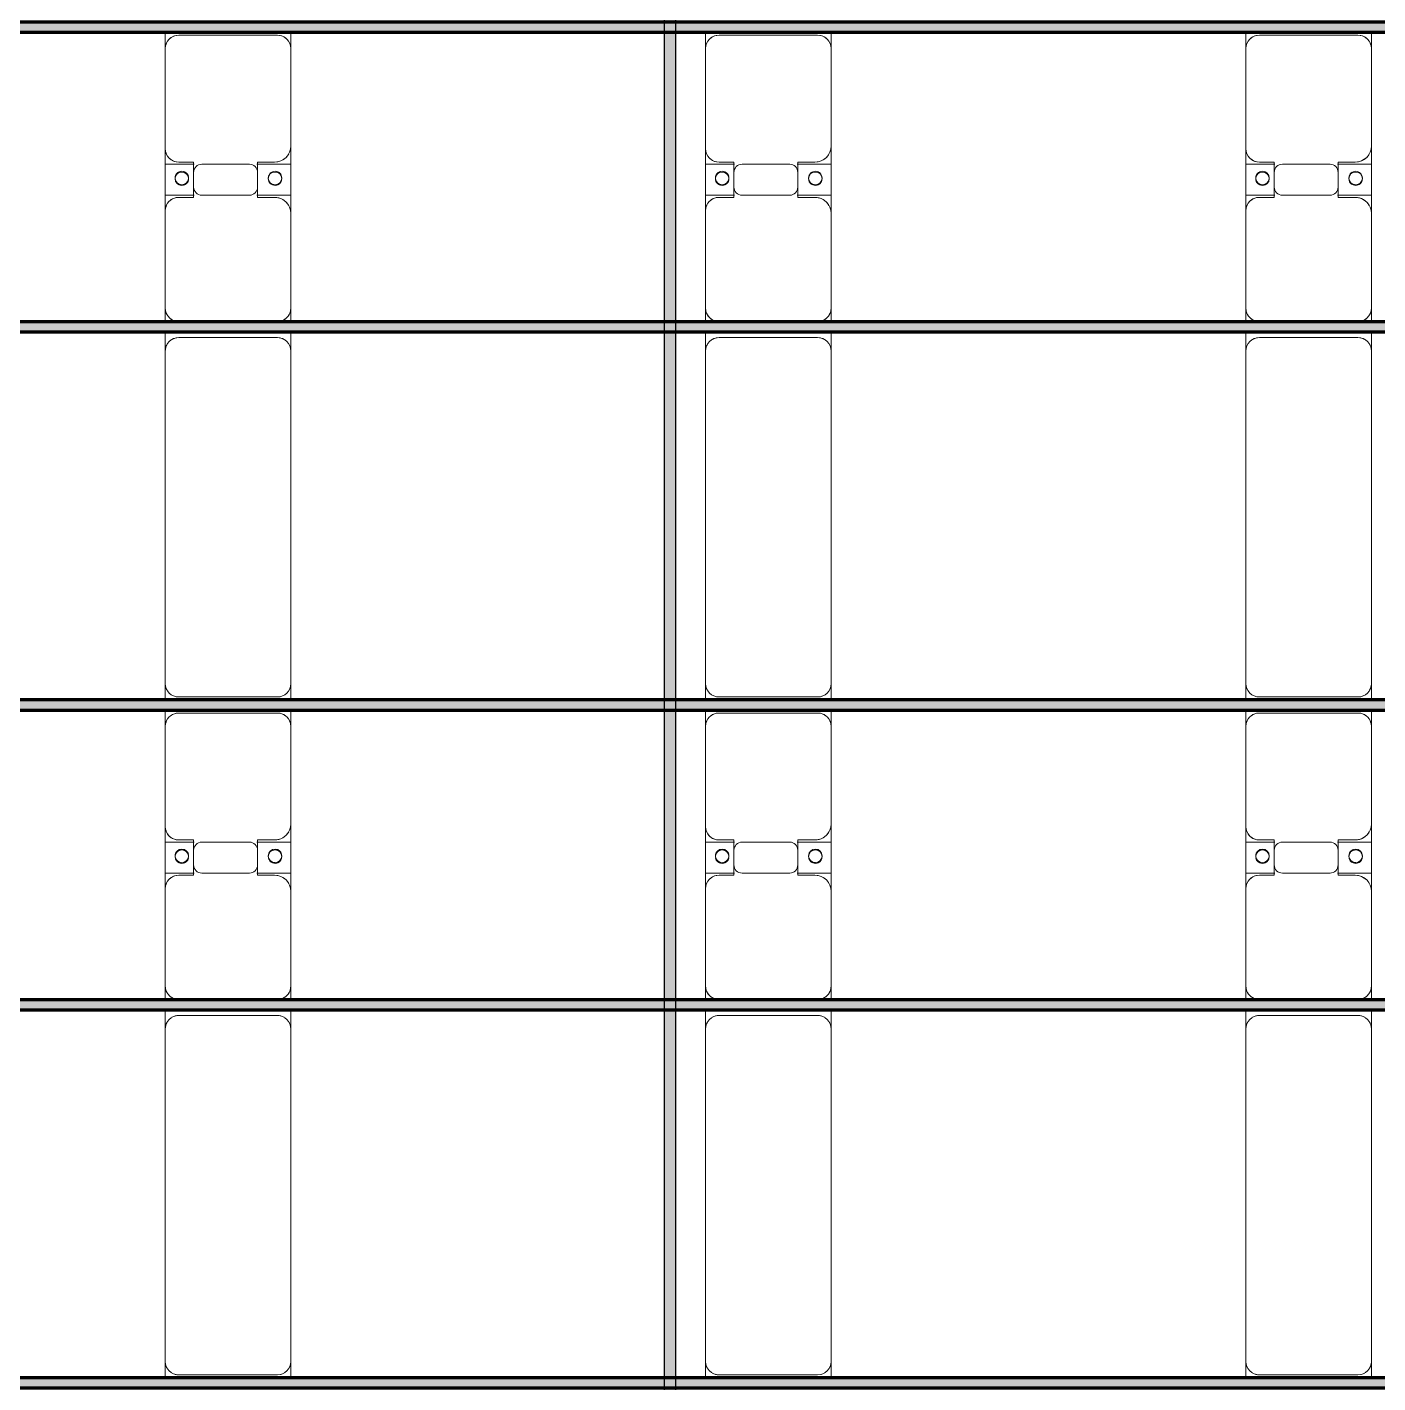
# Model space of a CAD drawing. Header units: millimetres. Extents: x -291190 to 146725, y 19759 to 185158.
# Drawn here: x 20077 to 25077, y 96953 to 101973 of the extents above; entities that cross this region are included whole.
import ezdxf

# ---------------------------------------------------------------- set-up
doc = ezdxf.new("R2010")
doc.units = ezdxf.units.MM
doc.layers.add('A-GENM', color=13, linetype='Continuous', lineweight=9)
doc.layers.add('S-BEAM', color=12, linetype='Continuous', lineweight=9)

# ---------------------------------------------------------------- blocks, each defined once
blk = doc.blocks.new('Dai phao do pin - DẢI PHAO ĐỠ PIN-V6-KHUNG KẾT CẤU BÈ PIN 4')
at = {"layer": 'A-GENM', "color": 7}
for p, q in [((53419.9, 241.6), (53479.7, 241.6)), ((53419.9, 241.6), (53479.7, 241.6)), ((53839.7, 241.6), (53479.7, 241.6)), ((53839.7, 241.6), (54022.2, 241.6)), ((54022.2, 241.6), (53839.7, 241.6)), ((53907.8, 241.6), (54090.3, 241.6)), ((53907.8, 116.2), (53907.8, 241.6)), ((54090.3, 241.6), (53907.8, 241.6)), ((54022.2, 241.6), (54022.2, 116.2)), ((54440.3, 241.6), (54090.3, 241.6)), ((54440.3, 241.6), (54489.9, 241.6)), ((54440.3, 241.6), (54489.9, 241.6)), ((54529.9, 241.6), (54599.7, 241.6)), ((54529.9, 241.6), (54599.7, 241.6)), ((55830.3, 241.6), (54599.7, 241.6)), ((55830.3, 241.6), (55889.9, 241.6)), ((55830.3, 241.6), (55889.9, 241.6)), ((55929.9, 241.6), (55989.7, 241.6)), ((55929.9, 241.6), (55989.7, 241.6)), ((56349.7, 241.6), (55989.7, 241.6)), ((56349.7, 241.6), (56532.2, 241.6)), ((56532.2, 241.6), (56349.7, 241.6)), ((56417.8, 241.6), (56600.3, 241.6)), ((56417.8, 116.2), (56417.8, 241.6)), ((56600.3, 241.6), (56417.8, 241.6)), ((56532.2, 241.6), (56532.2, 116.2)), ((56950.3, 241.6), (56600.3, 241.6)), ((56950.3, 241.6), (56999.9, 241.6)), ((56950.3, 241.6), (56999.9, 241.6)), ((57039.9, 241.6), (57109.7, 241.6)), ((57039.9, 241.6), (57109.7, 241.6)), ((58340.3, 241.6), (57109.7, 241.6)), ((58340.3, 241.6), (58399.9, 241.6)), ((58340.3, 241.6), (58399.9, 241.6)), ((53429.7, 191.6), (53429.7, -173.4)), ((53899.7, 118.2), (53899.7, 181.6)), ((54030.3, 181.6), (54030.3, 118.2)), ((54549.7, 191.6), (54549.7, -173.4)), ((55880.3, -173.4), (55880.3, 191.6)), ((55939.7, 191.6), (55939.7, -173.4)), ((56409.7, 118.2), (56409.7, 181.6)), ((56540.3, 181.6), (56540.3, 118.2)), ((57059.7, 191.6), (57059.7, -173.4)), ((58390.3, -173.4), (58390.3, 191.6)), ((53992.2, 118.2), (53899.7, 118.2)), ((54030.3, 118.2), (53937.8, 118.2)), ((56502.2, 118.2), (56409.7, 118.2)), ((56540.3, 118.2), (56447.8, 118.2)), ((53907.8, 88.2), (53907.8, -88.2)), ((54022.2, -88.2), (54022.2, 88.2)), ((56417.8, 88.2), (56417.8, -88.2)), ((56532.2, -88.2), (56532.2, 88.2)), ((53899.7, -173.4), (53899.7, -118.2)), ((53899.7, -118.2), (53992.2, -118.2)), ((53907.8, -223.4), (53907.8, -116.2)), ((53937.8, -118.2), (54030.3, -118.2)), ((54022.2, -116.2), (54022.2, -223.4)), ((54030.3, -118.2), (54030.3, -173.4)), ((56409.7, -173.4), (56409.7, -118.2)), ((56409.7, -118.2), (56502.2, -118.2)), ((56417.8, -223.4), (56417.8, -116.2)), ((56447.8, -118.2), (56540.3, -118.2)), ((56532.2, -116.2), (56532.2, -223.4)), ((56540.3, -118.2), (56540.3, -173.4)), ((53907.8, -169.2), (53907.8, -202)), ((56417.8, -169.2), (56417.8, -202)), ((53479.7, -223.4), (53419.9, -223.4)), ((53479.7, -223.4), (53419.9, -223.4)), ((53479.7, -223.4), (53849.7, -223.4)), ((54022.2, -223.4), (53849.7, -223.4)), ((53849.7, -223.4), (54022.2, -223.4)), ((54080.3, -223.4), (53907.8, -223.4)), ((53907.8, -223.4), (54080.3, -223.4)), ((54080.3, -223.4), (54440.3, -223.4)), ((54489.9, -223.4), (54440.3, -223.4)), ((54489.9, -223.4), (54440.3, -223.4)), ((54599.7, -223.4), (54529.9, -223.4)), ((54599.7, -223.4), (54529.9, -223.4)), ((54599.7, -223.4), (55830.3, -223.4)), ((55889.9, -223.4), (55830.3, -223.4)), ((55889.9, -223.4), (55830.3, -223.4)), ((55989.7, -223.4), (55929.9, -223.4)), ((55989.7, -223.4), (55929.9, -223.4)), ((55989.7, -223.4), (56359.7, -223.4)), ((56532.2, -223.4), (56359.7, -223.4)), ((56359.7, -223.4), (56532.2, -223.4)), ((56590.3, -223.4), (56417.8, -223.4)), ((56417.8, -223.4), (56590.3, -223.4)), ((56590.3, -223.4), (56950.3, -223.4)), ((56999.9, -223.4), (56950.3, -223.4)), ((56999.9, -223.4), (56950.3, -223.4)), ((57109.7, -223.4), (57039.9, -223.4)), ((57109.7, -223.4), (57039.9, -223.4)), ((57109.7, -223.4), (58340.3, -223.4)), ((58399.9, -223.4), (58340.3, -223.4)), ((58399.9, -223.4), (58340.3, -223.4))]:
    blk.add_line(p, q, dxfattribs=at)
for centre, radius, start, end in [((53479.7, 191.6), 50, 90, 180), ((53479.7, 191.6), 50, 105, 180), ((53839.7, 181.6), 60, 360, 90), ((53839.7, 181.6), 60, 45, 60), ((53839.7, 181.6), 60, 360, 60), ((53839.7, 181.6), 60, 45, 60), ((53958.6, 183.2), 25, 0, 180), ((53958.6, 183.2), 25, 360, 165), ((53961.4, 183.2), 25, 0, 180), ((53961.4, 183.2), 25, 90, 180), ((53961.4, 183.2), 25, 15, 75), ((54090.3, 181.6), 60, 90, 180), ((54090.3, 181.6), 60, 120, 180), ((54440.3, 191.6), 50, 15, 90), ((54440.3, 191.6), 50, 15, 75), ((54599.7, 191.6), 50, 90, 180), ((54599.7, 191.6), 50, 150, 180), ((54599.7, 191.6), 50, 105, 120), ((55830.3, 191.6), 50, 360, 90), ((55830.3, 191.6), 50, 60, 90), ((55830.3, 191.6), 50, 15, 30), ((55989.7, 191.6), 50, 90, 180), ((55989.7, 191.6), 50, 105, 180), ((56349.7, 181.6), 60, 360, 90), ((56349.7, 181.6), 60, 45, 60), ((56349.7, 181.6), 60, 360, 60), ((56349.7, 181.6), 60, 45, 60), ((56468.6, 183.2), 25, 0, 180), ((56468.6, 183.2), 25, 360, 165), ((56471.4, 183.2), 25, 0, 180), ((56471.4, 183.2), 25, 90, 180), ((56471.4, 183.2), 25, 15, 75), ((56600.3, 181.6), 60, 90, 180), ((56600.3, 181.6), 60, 120, 180), ((56950.3, 191.6), 50, 15, 90), ((56950.3, 191.6), 50, 15, 75), ((57109.7, 191.6), 50, 90, 180), ((57109.7, 191.6), 50, 150, 180), ((57109.7, 191.6), 50, 105, 120), ((58340.3, 191.6), 50, 360, 90), ((58340.3, 191.6), 50, 60, 90), ((58340.3, 191.6), 50, 15, 30), ((53958.6, 183.2), 25, 180, 0), ((53961.4, 183.2), 25, 180, 0), ((53961.4, 183.2), 25, 180, 270), ((53958.6, 183.2), 25, 210, 255), ((53958.6, 183.2), 25, 270, 360), ((53961.4, 183.2), 25, 285, 330), ((56468.6, 183.2), 25, 180, 0), ((56471.4, 183.2), 25, 180, 0), ((56471.4, 183.2), 25, 180, 270), ((56468.6, 183.2), 25, 210, 255), ((56468.6, 183.2), 25, 270, 360), ((56471.4, 183.2), 25, 285, 330), ((53937.8, 88.2), 30, 90, 180), ((53992.2, 88.2), 30, 360, 90), ((56447.8, 88.2), 30, 90, 180), ((56502.2, 88.2), 30, 360, 90), ((53937.8, -88.2), 30, 180, 270), ((53992.2, -88.2), 30, 270, 360), ((56447.8, -88.2), 30, 180, 270), ((56502.2, -88.2), 30, 270, 360), ((53958.6, -161.8), 25, 0, 180), ((53958.6, -161.8), 25, 105, 165), ((53961.4, -161.8), 25, 0, 180), ((53961.4, -161.8), 25, 105, 180), ((53958.6, -161.8), 25, 360, 75), ((53961.4, -161.8), 25, 15, 75), ((56468.6, -161.8), 25, 0, 180), ((56468.6, -161.8), 25, 105, 165), ((56471.4, -161.8), 25, 0, 180), ((56471.4, -161.8), 25, 105, 180), ((56468.6, -161.8), 25, 360, 75), ((56471.4, -161.8), 25, 15, 75), ((53479.7, -173.4), 50, 180, 270), ((53479.7, -173.4), 50, 180, 255), ((53849.7, -173.4), 50, 270, 360), ((53849.7, -173.4), 50, 285, 360), ((53849.7, -173.4), 50, 316.1542, 0), ((53849.7, -173.4), 50, 316.1542, 0), ((53958.6, -161.8), 25, 180, 0), ((53958.6, -161.8), 25, 195, 360), ((53961.4, -161.8), 25, 180, 0), ((53961.4, -161.8), 25, 180, 270), ((53961.4, -161.8), 25, 285, 345), ((54080.3, -173.4), 50, 180, 270), ((54080.3, -173.4), 50, 180, 255), ((54080.3, -173.4), 50, 210, 223.8458), ((54080.3, -173.4), 50, 210, 223.8458), ((54440.3, -173.4), 50, 270, 345), ((54440.3, -173.4), 50, 285, 345), ((54599.7, -173.4), 50, 180, 270), ((54599.7, -173.4), 50, 180, 210), ((55830.3, -173.4), 50, 270, 360), ((55830.3, -173.4), 50, 330, 360), ((55989.7, -173.4), 50, 180, 270), ((55989.7, -173.4), 50, 180, 255), ((56359.7, -173.4), 50, 270, 360), ((56359.7, -173.4), 50, 285, 360), ((56359.7, -173.4), 50, 316.1542, 0), ((56359.7, -173.4), 50, 316.1542, 0), ((56468.6, -161.8), 25, 180, 0), ((56468.6, -161.8), 25, 195, 360), ((56471.4, -161.8), 25, 180, 360), ((56471.4, -161.8), 25, 180, 270), ((56471.4, -161.8), 25, 285, 345), ((56590.3, -173.4), 50, 180, 270), ((56590.3, -173.4), 50, 180, 255), ((56590.3, -173.4), 50, 210, 223.8458), ((56590.3, -173.4), 50, 210, 223.8458), ((56950.3, -173.4), 50, 270, 345), ((56950.3, -173.4), 50, 285, 345), ((57109.7, -173.4), 50, 180, 270), ((57109.7, -173.4), 50, 180, 210), ((58340.3, -173.4), 50, 270, 360), ((58340.3, -173.4), 50, 330, 360), ((54599.7, -173.4), 50, 240, 270), ((55830.3, -173.4), 50, 285, 300), ((57109.7, -173.4), 50, 240, 270), ((58340.3, -173.4), 50, 285, 300)]:
    blk.add_arc(centre, radius, start, end, dxfattribs=at)
blk = doc.blocks.new('Dai phao do pin - DẢI PHAO ĐỠ PIN-51784-KHUNG KẾT CẤU BÈ PIN 4')
at = {"layer": 'A-GENM', "color": 7}
for p, q in [((53419.9, 241.6), (53479.7, 241.6)), ((53419.9, 241.6), (53479.7, 241.6)), ((53839.7, 241.6), (53479.7, 241.6)), ((53839.7, 241.6), (54022.2, 241.6)), ((54022.2, 241.6), (53839.7, 241.6)), ((53907.8, 241.6), (54090.3, 241.6)), ((53907.8, 116.2), (53907.8, 241.6)), ((54090.3, 241.6), (53907.8, 241.6)), ((54022.2, 241.6), (54022.2, 116.2)), ((54440.3, 241.6), (54090.3, 241.6)), ((54440.3, 241.6), (54489.9, 241.6)), ((54440.3, 241.6), (54489.9, 241.6)), ((54529.9, 241.6), (54599.7, 241.6)), ((54529.9, 241.6), (54599.7, 241.6)), ((55830.3, 241.6), (54599.7, 241.6)), ((55830.3, 241.6), (55889.9, 241.6)), ((55830.3, 241.6), (55889.9, 241.6)), ((55929.9, 241.6), (55989.7, 241.6)), ((55929.9, 241.6), (55989.7, 241.6)), ((56349.7, 241.6), (55989.7, 241.6)), ((56349.7, 241.6), (56532.2, 241.6)), ((56532.2, 241.6), (56349.7, 241.6)), ((56417.8, 241.6), (56600.3, 241.6)), ((56417.8, 116.2), (56417.8, 241.6)), ((56600.3, 241.6), (56417.8, 241.6)), ((56532.2, 241.6), (56532.2, 116.2)), ((56950.3, 241.6), (56600.3, 241.6)), ((56950.3, 241.6), (56999.9, 241.6)), ((56950.3, 241.6), (56999.9, 241.6)), ((57039.9, 241.6), (57109.7, 241.6)), ((57039.9, 241.6), (57109.7, 241.6)), ((58340.3, 241.6), (57109.7, 241.6)), ((58340.3, 241.6), (58399.9, 241.6)), ((58340.3, 241.6), (58399.9, 241.6)), ((53429.7, 191.6), (53429.7, -173.4)), ((53899.7, 118.2), (53899.7, 181.6)), ((54030.3, 181.6), (54030.3, 118.2)), ((54549.7, 191.6), (54549.7, -173.4)), ((55880.3, -173.4), (55880.3, 191.6)), ((55939.7, 191.6), (55939.7, -173.4)), ((56409.7, 118.2), (56409.7, 181.6)), ((56540.3, 181.6), (56540.3, 118.2)), ((57059.7, 191.6), (57059.7, -173.4)), ((58390.3, -173.4), (58390.3, 191.6)), ((53992.2, 118.2), (53899.7, 118.2)), ((54030.3, 118.2), (53937.8, 118.2)), ((56502.2, 118.2), (56409.7, 118.2)), ((56540.3, 118.2), (56447.8, 118.2)), ((53907.8, 88.2), (53907.8, -88.2)), ((54022.2, -88.2), (54022.2, 88.2)), ((56417.8, 88.2), (56417.8, -88.2)), ((56532.2, -88.2), (56532.2, 88.2)), ((53899.7, -173.4), (53899.7, -118.2)), ((53899.7, -118.2), (53992.2, -118.2)), ((53907.8, -223.4), (53907.8, -116.2)), ((53937.8, -118.2), (54030.3, -118.2)), ((54022.2, -116.2), (54022.2, -223.4)), ((54030.3, -118.2), (54030.3, -173.4)), ((56409.7, -173.4), (56409.7, -118.2)), ((56409.7, -118.2), (56502.2, -118.2)), ((56417.8, -223.4), (56417.8, -116.2)), ((56447.8, -118.2), (56540.3, -118.2)), ((56532.2, -116.2), (56532.2, -223.4)), ((56540.3, -118.2), (56540.3, -173.4)), ((53907.8, -169.2), (53907.8, -202)), ((56417.8, -169.2), (56417.8, -202)), ((53479.7, -223.4), (53419.9, -223.4)), ((53479.7, -223.4), (53419.9, -223.4)), ((53479.7, -223.4), (53849.7, -223.4)), ((54022.2, -223.4), (53849.7, -223.4)), ((53849.7, -223.4), (54022.2, -223.4)), ((54080.3, -223.4), (53907.8, -223.4)), ((53907.8, -223.4), (54080.3, -223.4)), ((54080.3, -223.4), (54440.3, -223.4)), ((54489.9, -223.4), (54440.3, -223.4)), ((54489.9, -223.4), (54440.3, -223.4)), ((54599.7, -223.4), (54529.9, -223.4)), ((54599.7, -223.4), (54529.9, -223.4)), ((54599.7, -223.4), (55830.3, -223.4)), ((55889.9, -223.4), (55830.3, -223.4)), ((55889.9, -223.4), (55830.3, -223.4)), ((55989.7, -223.4), (55929.9, -223.4)), ((55989.7, -223.4), (55929.9, -223.4)), ((55989.7, -223.4), (56359.7, -223.4)), ((56532.2, -223.4), (56359.7, -223.4)), ((56359.7, -223.4), (56532.2, -223.4)), ((56590.3, -223.4), (56417.8, -223.4)), ((56417.8, -223.4), (56590.3, -223.4)), ((56590.3, -223.4), (56950.3, -223.4)), ((56999.9, -223.4), (56950.3, -223.4)), ((56999.9, -223.4), (56950.3, -223.4)), ((57109.7, -223.4), (57039.9, -223.4)), ((57109.7, -223.4), (57039.9, -223.4)), ((57109.7, -223.4), (58340.3, -223.4)), ((58399.9, -223.4), (58340.3, -223.4)), ((58399.9, -223.4), (58340.3, -223.4))]:
    blk.add_line(p, q, dxfattribs=at)
for centre, radius, start, end in [((53479.7, 191.6), 50, 90, 180), ((53479.7, 191.6), 50, 105, 180), ((53839.7, 181.6), 60, 360, 90), ((53839.7, 181.6), 60, 45, 60), ((53839.7, 181.6), 60, 360, 60), ((53839.7, 181.6), 60, 45, 60), ((53958.6, 183.2), 25, 0, 180), ((53958.6, 183.2), 25, 360, 165), ((53961.4, 183.2), 25, 0, 180), ((53961.4, 183.2), 25, 90, 180), ((53961.4, 183.2), 25, 15, 75), ((54090.3, 181.6), 60, 90, 180), ((54090.3, 181.6), 60, 120, 180), ((54440.3, 191.6), 50, 15, 90), ((54440.3, 191.6), 50, 15, 75), ((54599.7, 191.6), 50, 90, 180), ((54599.7, 191.6), 50, 150, 180), ((54599.7, 191.6), 50, 105, 120), ((55830.3, 191.6), 50, 360, 90), ((55830.3, 191.6), 50, 60, 90), ((55830.3, 191.6), 50, 15, 30), ((55989.7, 191.6), 50, 90, 180), ((55989.7, 191.6), 50, 105, 180), ((56349.7, 181.6), 60, 360, 90), ((56349.7, 181.6), 60, 45, 60), ((56349.7, 181.6), 60, 360, 60), ((56349.7, 181.6), 60, 45, 60), ((56468.6, 183.2), 25, 0, 180), ((56468.6, 183.2), 25, 360, 165), ((56471.4, 183.2), 25, 0, 180), ((56471.4, 183.2), 25, 90, 180), ((56471.4, 183.2), 25, 15, 75), ((56600.3, 181.6), 60, 90, 180), ((56600.3, 181.6), 60, 120, 180), ((56950.3, 191.6), 50, 15, 90), ((56950.3, 191.6), 50, 15, 75), ((57109.7, 191.6), 50, 90, 180), ((57109.7, 191.6), 50, 150, 180), ((57109.7, 191.6), 50, 105, 120), ((58340.3, 191.6), 50, 360, 90), ((58340.3, 191.6), 50, 60, 90), ((58340.3, 191.6), 50, 15, 30), ((53958.6, 183.2), 25, 180, 0), ((53961.4, 183.2), 25, 180, 0), ((53961.4, 183.2), 25, 180, 270), ((53958.6, 183.2), 25, 210, 255), ((53958.6, 183.2), 25, 270, 360), ((53961.4, 183.2), 25, 285, 330), ((56468.6, 183.2), 25, 180, 0), ((56471.4, 183.2), 25, 180, 0), ((56471.4, 183.2), 25, 180, 270), ((56468.6, 183.2), 25, 210, 255), ((56468.6, 183.2), 25, 270, 360), ((56471.4, 183.2), 25, 285, 330), ((53937.8, 88.2), 30, 90, 180), ((53992.2, 88.2), 30, 360, 90), ((56447.8, 88.2), 30, 90, 180), ((56502.2, 88.2), 30, 360, 90), ((53937.8, -88.2), 30, 180, 270), ((53992.2, -88.2), 30, 270, 360), ((56447.8, -88.2), 30, 180, 270), ((56502.2, -88.2), 30, 270, 360), ((53958.6, -161.8), 25, 0, 180), ((53958.6, -161.8), 25, 105, 165), ((53961.4, -161.8), 25, 0, 180), ((53961.4, -161.8), 25, 105, 180), ((53958.6, -161.8), 25, 360, 75), ((53961.4, -161.8), 25, 15, 75), ((56468.6, -161.8), 25, 0, 180), ((56468.6, -161.8), 25, 105, 165), ((56471.4, -161.8), 25, 0, 180), ((56471.4, -161.8), 25, 105, 180), ((56468.6, -161.8), 25, 360, 75), ((56471.4, -161.8), 25, 15, 75), ((53479.7, -173.4), 50, 180, 270), ((53479.7, -173.4), 50, 180, 255), ((53849.7, -173.4), 50, 270, 360), ((53849.7, -173.4), 50, 285, 360), ((53849.7, -173.4), 50, 315, 0), ((53849.7, -173.4), 50, 315, 0), ((53958.6, -161.8), 25, 180, 0), ((53958.6, -161.8), 25, 195, 360), ((53961.4, -161.8), 25, 180, 0), ((53961.4, -161.8), 25, 180, 270), ((53961.4, -161.8), 25, 285, 345), ((54080.3, -173.4), 50, 180, 270), ((54080.3, -173.4), 50, 180, 255), ((54080.3, -173.4), 50, 210, 225), ((54080.3, -173.4), 50, 210, 225), ((54440.3, -173.4), 50, 270, 345), ((54440.3, -173.4), 50, 285, 345), ((54599.7, -173.4), 50, 180, 270), ((54599.7, -173.4), 50, 180, 210), ((55830.3, -173.4), 50, 270, 360), ((55830.3, -173.4), 50, 330, 360), ((55989.7, -173.4), 50, 180, 270), ((55989.7, -173.4), 50, 180, 255), ((56359.7, -173.4), 50, 270, 360), ((56359.7, -173.4), 50, 285, 360), ((56359.7, -173.4), 50, 315, 0), ((56359.7, -173.4), 50, 315, 0), ((56468.6, -161.8), 25, 180, 0), ((56468.6, -161.8), 25, 195, 360), ((56471.4, -161.8), 25, 180, 360), ((56471.4, -161.8), 25, 180, 270), ((56471.4, -161.8), 25, 285, 345), ((56590.3, -173.4), 50, 180, 270), ((56590.3, -173.4), 50, 180, 255), ((56590.3, -173.4), 50, 210, 225), ((56590.3, -173.4), 50, 210, 225), ((56950.3, -173.4), 50, 270, 345), ((56950.3, -173.4), 50, 285, 345), ((57109.7, -173.4), 50, 180, 270), ((57109.7, -173.4), 50, 180, 210), ((58340.3, -173.4), 50, 270, 360), ((58340.3, -173.4), 50, 330, 360), ((54599.7, -173.4), 50, 240, 270), ((55830.3, -173.4), 50, 285, 300), ((57109.7, -173.4), 50, 240, 270), ((58340.3, -173.4), 50, 285, 300)]:
    blk.add_arc(centre, radius, start, end, dxfattribs=at)
blk = doc.blocks.new('Dai phao do pin - DẢI PHAO ĐỠ PIN-V7-KHUNG KẾT CẤU BÈ PIN 4')
at = {"layer": 'A-GENM', "color": 7}
for p, q in [((53419.9, 241.6), (53479.7, 241.6)), ((53419.9, 241.6), (53479.7, 241.6)), ((53839.7, 241.6), (53479.7, 241.6)), ((53839.7, 241.6), (54022.2, 241.6)), ((54022.2, 241.6), (53839.7, 241.6)), ((53907.8, 241.6), (54090.3, 241.6)), ((53907.8, 116.2), (53907.8, 241.6)), ((54090.3, 241.6), (53907.8, 241.6)), ((54022.2, 241.6), (54022.2, 116.2)), ((54440.3, 241.6), (54090.3, 241.6)), ((54440.3, 241.6), (54489.9, 241.6)), ((54440.3, 241.6), (54489.9, 241.6)), ((54529.9, 241.6), (54599.7, 241.6)), ((54529.9, 241.6), (54599.7, 241.6)), ((55830.3, 241.6), (54599.7, 241.6)), ((55830.3, 241.6), (55889.9, 241.6)), ((55830.3, 241.6), (55889.9, 241.6)), ((55929.9, 241.6), (55989.7, 241.6)), ((55929.9, 241.6), (55989.7, 241.6)), ((56349.7, 241.6), (55989.7, 241.6)), ((56349.7, 241.6), (56532.2, 241.6)), ((56532.2, 241.6), (56349.7, 241.6)), ((56417.8, 241.6), (56600.3, 241.6)), ((56417.8, 116.2), (56417.8, 241.6)), ((56600.3, 241.6), (56417.8, 241.6)), ((56532.2, 241.6), (56532.2, 116.2)), ((56950.3, 241.6), (56600.3, 241.6)), ((56950.3, 241.6), (56999.9, 241.6)), ((56950.3, 241.6), (56999.9, 241.6)), ((57039.9, 241.6), (57109.7, 241.6)), ((57039.9, 241.6), (57109.7, 241.6)), ((58340.3, 241.6), (57109.7, 241.6)), ((58340.3, 241.6), (58399.9, 241.6)), ((58340.3, 241.6), (58399.9, 241.6)), ((53429.7, 191.6), (53429.7, -173.4)), ((53899.7, 118.2), (53899.7, 181.6)), ((54030.3, 181.6), (54030.3, 118.2)), ((54549.7, 191.6), (54549.7, -173.4)), ((55880.3, -173.4), (55880.3, 191.6)), ((55939.7, 191.6), (55939.7, -173.4)), ((56409.7, 118.2), (56409.7, 181.6)), ((56540.3, 181.6), (56540.3, 118.2)), ((57059.7, 191.6), (57059.7, -173.4)), ((58390.3, -173.4), (58390.3, 191.6)), ((53992.2, 118.2), (53899.7, 118.2)), ((54030.3, 118.2), (53937.8, 118.2)), ((56502.2, 118.2), (56409.7, 118.2)), ((56540.3, 118.2), (56447.8, 118.2)), ((53907.8, 88.2), (53907.8, -88.2)), ((54022.2, -88.2), (54022.2, 88.2)), ((56417.8, 88.2), (56417.8, -88.2)), ((56532.2, -88.2), (56532.2, 88.2)), ((53899.7, -173.4), (53899.7, -118.2)), ((53899.7, -118.2), (53992.2, -118.2)), ((53907.8, -223.4), (53907.8, -116.2)), ((53937.8, -118.2), (54030.3, -118.2)), ((54022.2, -116.2), (54022.2, -223.4)), ((54030.3, -118.2), (54030.3, -173.4)), ((56409.7, -173.4), (56409.7, -118.2)), ((56409.7, -118.2), (56502.2, -118.2)), ((56417.8, -223.4), (56417.8, -116.2)), ((56447.8, -118.2), (56540.3, -118.2)), ((56532.2, -116.2), (56532.2, -223.4)), ((56540.3, -118.2), (56540.3, -173.4)), ((53907.8, -169.2), (53907.8, -202)), ((56417.8, -169.2), (56417.8, -202)), ((53479.7, -223.4), (53419.9, -223.4)), ((53479.7, -223.4), (53419.9, -223.4)), ((53479.7, -223.4), (53849.7, -223.4)), ((54022.2, -223.4), (53849.7, -223.4)), ((53849.7, -223.4), (54022.2, -223.4)), ((54080.3, -223.4), (53907.8, -223.4)), ((53907.8, -223.4), (54080.3, -223.4)), ((54080.3, -223.4), (54440.3, -223.4)), ((54489.9, -223.4), (54440.3, -223.4)), ((54489.9, -223.4), (54440.3, -223.4)), ((54599.7, -223.4), (54529.9, -223.4)), ((54599.7, -223.4), (54529.9, -223.4)), ((54599.7, -223.4), (55830.3, -223.4)), ((55889.9, -223.4), (55830.3, -223.4)), ((55889.9, -223.4), (55830.3, -223.4)), ((55989.7, -223.4), (55929.9, -223.4)), ((55989.7, -223.4), (55929.9, -223.4)), ((55989.7, -223.4), (56359.7, -223.4)), ((56532.2, -223.4), (56359.7, -223.4)), ((56359.7, -223.4), (56532.2, -223.4)), ((56590.3, -223.4), (56417.8, -223.4)), ((56417.8, -223.4), (56590.3, -223.4)), ((56590.3, -223.4), (56950.3, -223.4)), ((56999.9, -223.4), (56950.3, -223.4)), ((56999.9, -223.4), (56950.3, -223.4)), ((57109.7, -223.4), (57039.9, -223.4)), ((57109.7, -223.4), (57039.9, -223.4)), ((57109.7, -223.4), (58340.3, -223.4)), ((58399.9, -223.4), (58340.3, -223.4)), ((58399.9, -223.4), (58340.3, -223.4))]:
    blk.add_line(p, q, dxfattribs=at)
for centre, radius, start, end in [((53479.7, 191.6), 50, 90, 180), ((53479.7, 191.6), 50, 105, 180), ((53839.7, 181.6), 60, 360, 90), ((53839.7, 181.6), 60, 45, 60), ((53839.7, 181.6), 60, 360, 60), ((53839.7, 181.6), 60, 45, 60), ((53958.6, 183.2), 25, 0, 180), ((53958.6, 183.2), 25, 360, 165), ((53961.4, 183.2), 25, 0, 180), ((53961.4, 183.2), 25, 90, 180), ((53961.4, 183.2), 25, 15, 75), ((54090.3, 181.6), 60, 90, 180), ((54090.3, 181.6), 60, 120, 180), ((54440.3, 191.6), 50, 15, 90), ((54440.3, 191.6), 50, 15, 75), ((54599.7, 191.6), 50, 90, 180), ((54599.7, 191.6), 50, 150, 180), ((54599.7, 191.6), 50, 105, 120), ((55830.3, 191.6), 50, 360, 90), ((55830.3, 191.6), 50, 60, 90), ((55830.3, 191.6), 50, 15, 30), ((55989.7, 191.6), 50, 90, 180), ((55989.7, 191.6), 50, 105, 180), ((56349.7, 181.6), 60, 360, 90), ((56349.7, 181.6), 60, 45, 60), ((56349.7, 181.6), 60, 360, 60), ((56349.7, 181.6), 60, 45, 60), ((56468.6, 183.2), 25, 0, 180), ((56468.6, 183.2), 25, 360, 165), ((56471.4, 183.2), 25, 0, 180), ((56471.4, 183.2), 25, 90, 180), ((56471.4, 183.2), 25, 15, 75), ((56600.3, 181.6), 60, 90, 180), ((56600.3, 181.6), 60, 120, 180), ((56950.3, 191.6), 50, 15, 90), ((56950.3, 191.6), 50, 15, 75), ((57109.7, 191.6), 50, 90, 180), ((57109.7, 191.6), 50, 150, 180), ((57109.7, 191.6), 50, 105, 120), ((58340.3, 191.6), 50, 360, 90), ((58340.3, 191.6), 50, 60, 90), ((58340.3, 191.6), 50, 15, 30), ((53958.6, 183.2), 25, 180, 0), ((53961.4, 183.2), 25, 180, 0), ((53961.4, 183.2), 25, 180, 270), ((53958.6, 183.2), 25, 210, 255), ((53958.6, 183.2), 25, 270, 360), ((53961.4, 183.2), 25, 285, 330), ((56468.6, 183.2), 25, 180, 0), ((56471.4, 183.2), 25, 180, 0), ((56471.4, 183.2), 25, 180, 270), ((56468.6, 183.2), 25, 210, 255), ((56468.6, 183.2), 25, 270, 360), ((56471.4, 183.2), 25, 285, 330), ((53937.8, 88.2), 30, 90, 180), ((53992.2, 88.2), 30, 360, 90), ((56447.8, 88.2), 30, 90, 180), ((56502.2, 88.2), 30, 360, 90), ((53937.8, -88.2), 30, 180, 270), ((53992.2, -88.2), 30, 270, 360), ((56447.8, -88.2), 30, 180, 270), ((56502.2, -88.2), 30, 270, 360), ((53958.6, -161.8), 25, 0, 180), ((53958.6, -161.8), 25, 105, 165), ((53961.4, -161.8), 25, 0, 180), ((53961.4, -161.8), 25, 105, 180), ((53958.6, -161.8), 25, 360, 75), ((53961.4, -161.8), 25, 15, 75), ((56468.6, -161.8), 25, 0, 180), ((56468.6, -161.8), 25, 105, 165), ((56471.4, -161.8), 25, 0, 180), ((56471.4, -161.8), 25, 105, 180), ((56468.6, -161.8), 25, 360, 75), ((56471.4, -161.8), 25, 15, 75), ((53479.7, -173.4), 50, 180, 270), ((53479.7, -173.4), 50, 180, 255), ((53849.7, -173.4), 50, 270, 360), ((53849.7, -173.4), 50, 285, 360), ((53849.7, -173.4), 50, 315, 0), ((53849.7, -173.4), 50, 315, 0), ((53958.6, -161.8), 25, 180, 0), ((53958.6, -161.8), 25, 195, 360), ((53961.4, -161.8), 25, 180, 0), ((53961.4, -161.8), 25, 180, 270), ((53961.4, -161.8), 25, 285, 345), ((54080.3, -173.4), 50, 180, 270), ((54080.3, -173.4), 50, 180, 255), ((54080.3, -173.4), 50, 210, 225), ((54080.3, -173.4), 50, 210, 225), ((54440.3, -173.4), 50, 270, 345), ((54440.3, -173.4), 50, 285, 345), ((54599.7, -173.4), 50, 180, 270), ((54599.7, -173.4), 50, 180, 210), ((55830.3, -173.4), 50, 270, 360), ((55830.3, -173.4), 50, 330, 360), ((55989.7, -173.4), 50, 180, 270), ((55989.7, -173.4), 50, 180, 255), ((56359.7, -173.4), 50, 270, 360), ((56359.7, -173.4), 50, 285, 360), ((56359.7, -173.4), 50, 315, 0), ((56359.7, -173.4), 50, 315, 0), ((56468.6, -161.8), 25, 180, 0), ((56468.6, -161.8), 25, 195, 360), ((56471.4, -161.8), 25, 180, 360), ((56471.4, -161.8), 25, 180, 270), ((56471.4, -161.8), 25, 285, 345), ((56590.3, -173.4), 50, 180, 270), ((56590.3, -173.4), 50, 180, 255), ((56590.3, -173.4), 50, 210, 225), ((56590.3, -173.4), 50, 210, 225), ((56950.3, -173.4), 50, 270, 345), ((56950.3, -173.4), 50, 285, 345), ((57109.7, -173.4), 50, 180, 270), ((57109.7, -173.4), 50, 180, 210), ((58340.3, -173.4), 50, 270, 360), ((58340.3, -173.4), 50, 330, 360), ((54599.7, -173.4), 50, 240, 270), ((55830.3, -173.4), 50, 285, 300), ((57109.7, -173.4), 50, 240, 270), ((58340.3, -173.4), 50, 285, 300)]:
    blk.add_arc(centre, radius, start, end, dxfattribs=at)
blk = doc.blocks.new('Dầm C52 - Dầm C52-V25-KHUNG KẾT CẤU BÈ PIN 4')
at = {"layer": 'S-BEAM', "lineweight": 140}
blk.add_hatch(color=1, dxfattribs=at).paths.add_polyline_path([(-173700.3, 20), (-174539.9, 20), (-174539.9, -20), (174539.9, -20), (174539.9, 20), (-172791.8, 20)])
at = {"layer": 'S-BEAM', "color": 1, "lineweight": 140}
for p, q in [((-174539.9, 20), (174539.9, 20)), ((174539.9, -20), (-174539.9, -20))]:
    blk.add_line(p, q, dxfattribs=at)
blk = doc.blocks.new('Dầm C52 - Dầm C52-73882-KHUNG KẾT CẤU BÈ PIN 4')
at = {"layer": 'S-BEAM', "lineweight": 140}
blk.add_hatch(color=1, dxfattribs=at).paths.add_polyline_path([(-173700.3, 20), (-174539.9, 20), (-174539.9, -20), (174500.8, -20), (174500.8, 20), (-172791.8, 20)])
at = {"layer": 'S-BEAM', "color": 1, "lineweight": 140}
for p, q in [((-174539.9, 20), (174500.8, 20)), ((174500.8, -20), (-174539.9, -20))]:
    blk.add_line(p, q, dxfattribs=at)
blk = doc.blocks.new('Dầm C52 - Hộp 40x60-V28-KHUNG KẾT CẤU BÈ PIN 4')
at = {"layer": 'S-BEAM', "lineweight": 25}
blk.add_hatch(color=4, dxfattribs=at).paths.add_polyline_path([(-47191.3, -20), (47191.3, -20), (47191.3, 20), (-47191.3, 20)])
at = {"layer": 'S-BEAM', "color": 4, "lineweight": 25}
for p, q in [((-47191.3, 20), (47191.3, 20)), ((47191.3, -20), (-47191.3, -20))]:
    blk.add_line(p, q, dxfattribs=at)

msp = doc.modelspace()

# ---------------------------------------------------------------- block references
at = {"layer": 'A-GENM', "color": 7, "rotation": 269.9999999999996}
for name, p in [('Dai phao do pin - DẢI PHAO ĐỠ PIN-V7-KHUNG KẾT CẤU BÈ PIN 4', (20811.3, 155373.2)), ('Dai phao do pin - DẢI PHAO ĐỠ PIN-51784-KHUNG KẾT CẤU BÈ PIN 4', (22811.3, 155373.2)), ('Dai phao do pin - DẢI PHAO ĐỠ PIN-V6-KHUNG KẾT CẤU BÈ PIN 4', (24811.3, 155373.2))]:
    msp.add_blockref(name, p, dxfattribs=at)
at = {"layer": 'S-BEAM', "color": 4, "lineweight": 25, "rotation": 89.99999999999977}
msp.add_blockref('Dầm C52 - Hộp 40x60-V28-KHUNG KẾT CẤU BÈ PIN 4', (22456.2, 130983.7), dxfattribs=at)
at = {"layer": 'S-BEAM', "color": 1, "lineweight": 140, "rotation": 180}
for name, p in [('Dầm C52 - Dầm C52-V25-KHUNG KẾT CẤU BÈ PIN 4', (-109123.8, 101973.3)), ('Dầm C52 - Dầm C52-73882-KHUNG KẾT CẤU BÈ PIN 4', (-109123.8, 100863.3)), ('Dầm C52 - Dầm C52-V25-KHUNG KẾT CẤU BÈ PIN 4', (-109123.8, 99463.3)), ('Dầm C52 - Dầm C52-73882-KHUNG KẾT CẤU BÈ PIN 4', (-109123.8, 98353.3)), ('Dầm C52 - Dầm C52-V25-KHUNG KẾT CẤU BÈ PIN 4', (-109123.8, 96953.3))]:
    msp.add_blockref(name, p, dxfattribs=at)

doc.saveas('drawing.dxf')
